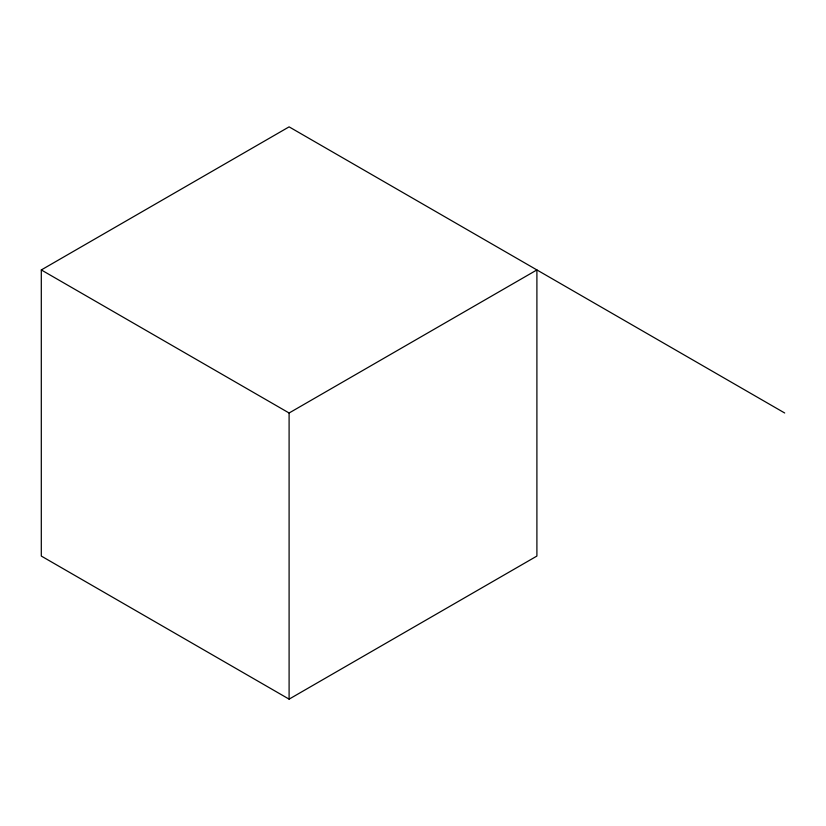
<?xml version="1.0" encoding="UTF-8"?>
<svg xmlns="http://www.w3.org/2000/svg" width="826" height="826" viewBox="0 0 826 826"><rect width="100%" height="100%" fill="white"/><g stroke="black" fill="none" stroke-linecap="round" stroke-linejoin="round"><path stroke-width="1.24" d="M41.3 269.937L289.1 413L536.9 269.937L536.9 556.063L289.1 699.137L41.3 556.063L41.3 269.937L289.1 126.863L784.7 413M289.1 413L289.1 699.137"/></g></svg>
